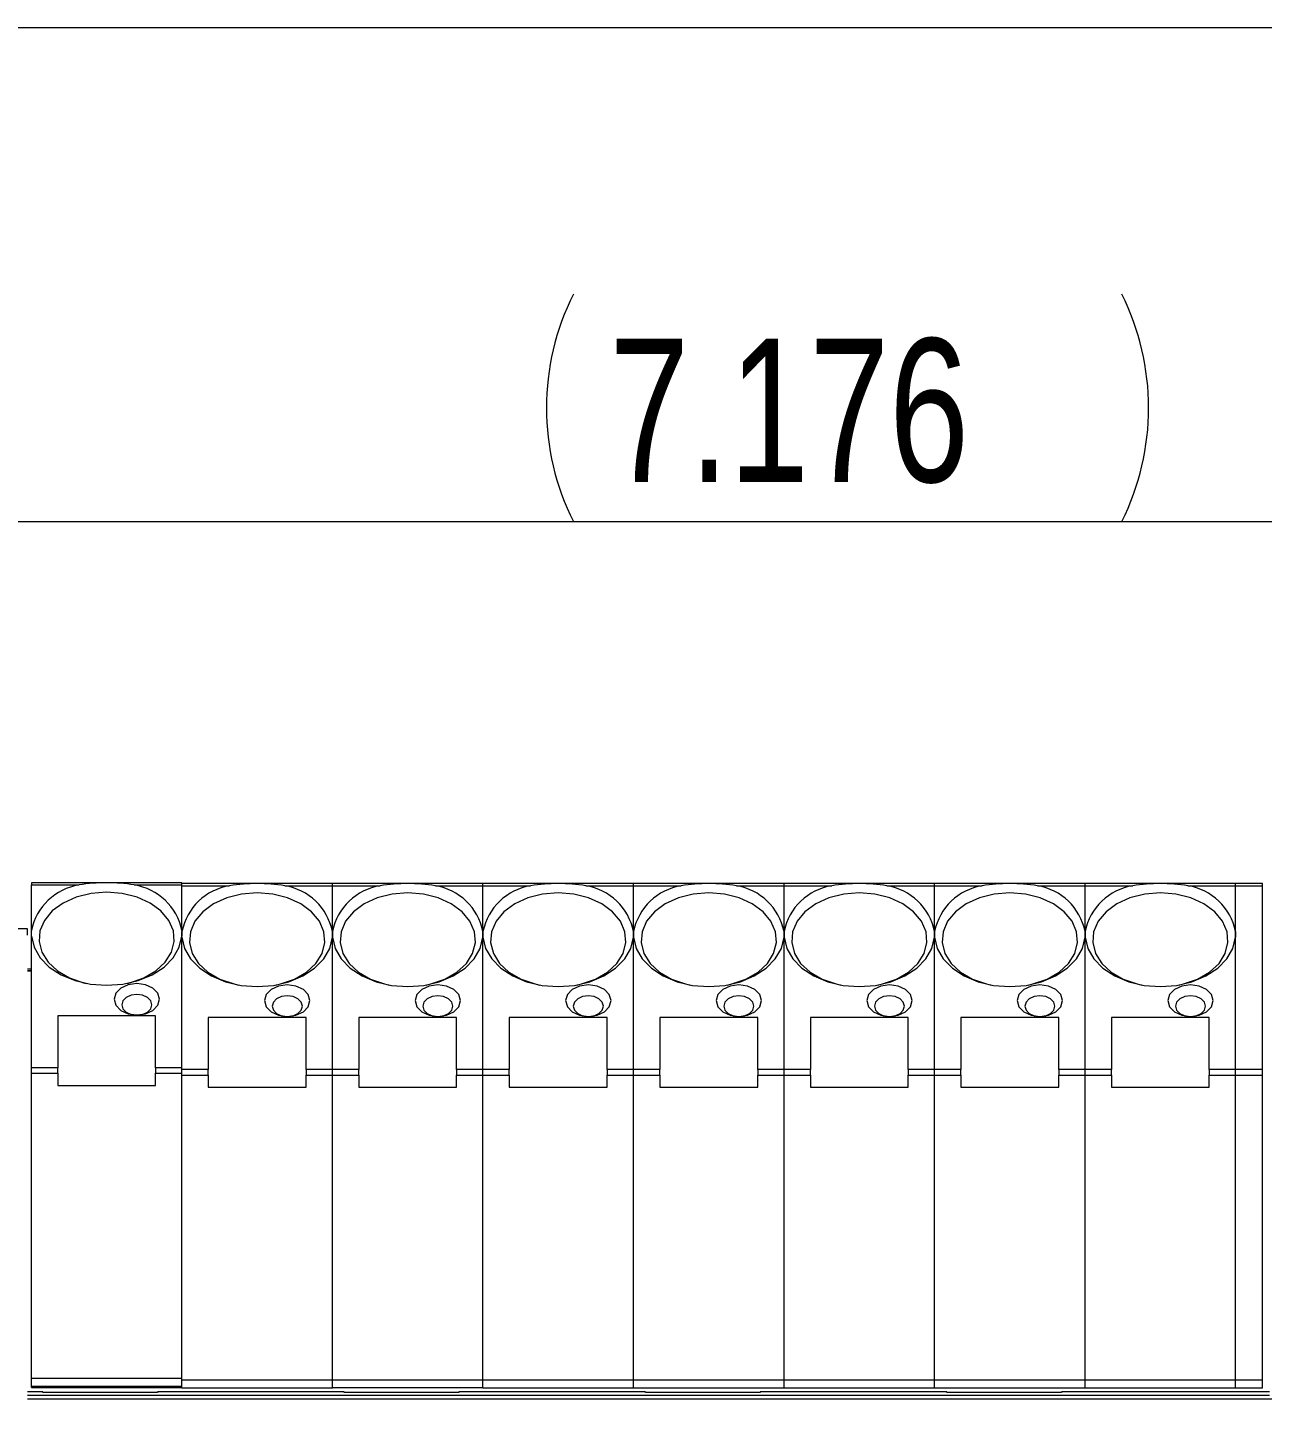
# Model space of a CAD drawing. Header units: inches. Extents: x 0.3 to 10.6, y 0.4 to 8.2.
# Drawn here: x 3.795 to 5.948, y 5.784 to 8.192 of the extents above; entities that cross this region are included whole.
import ezdxf

# ---------------------------------------------------------------- set-up
doc = ezdxf.new("R2010")
doc.units = ezdxf.units.IN
doc.header["$MEASUREMENT"] = 0
doc.layers.add('FORMAT', color=7, linetype='Continuous', lineweight=0)
doc.styles.add('SLDTEXTSTYLE0', font='TXT', dxfattribs={"width": 0.75})
doc.dimstyles.new('SLDDIMSTYLE0', dxfattribs={"dimtxt": 0.25, "dimasz": 0.236, "dimexe": 0, "dimexo": 0.0625, "dimgap": 0.0625, "dimtad": 1, "dimtoh": 1, "dimdec": 3, "dimlfac": 1.5, "dimzin": 12, "dimdsep": 46, "dimtxsty": 'SLDTEXTSTYLE0', "dimblk1": 'CLOSED', "dimblk2": 'CLOSED', "dimsah": 1, "dimcen": 0.09, "dimadec": 0, "dimazin": 0, "dimtfac": 1, "dimtofl": 0, "dimtmove": 0, "dimatfit": 3, "dimldrblk": 'CLOSED', "dimfxl": 0, "dimtolj": 1, "dimtzin": 12, "dimarcsym": 0})

# ---------------------------------------------------------------- blocks, each defined once
blk = doc.blocks.new('_Closed')
at = {"color": 0, "linetype": 'ByBlock', "lineweight": -2}
for p, q in [((-1, 0.166667), (0, 0)), ((-1, 0.166667), (-1, -0.166667)), ((0, 0), (-1, -0.166667)), ((0, 0), (-1, 0))]:
    blk.add_line(p, q, dxfattribs=at)
blk = doc.blocks.new('*D4')
at = {"layer": 'FORMAT'}
for p, q in [((3.0655, 6.5225), (3.0655, 7.3695)), ((7.8495, 6.5225), (7.8495, 7.3695)), ((3.0655, 7.3305), (7.8495, 7.3305))]:
    blk.add_line(p, q, dxfattribs=at)
for centre, start, end in [((5.1438, 7.5289), 153.4349, 206.5651), ((5.3065, 7.5289), 333.4349, 26.5651)]:
    blk.add_arc(centre, 0.4436, start, end, dxfattribs=at)
at = {"layer": 'FORMAT', "xscale": 0.236, "yscale": 0.236}
for p, rotation in [((3.0655, 7.3305, 0.0396), 180.0000000000004), ((7.8495, 7.3305, 0.0396), 360.0000000000004)]:
    blk.add_blockref('_Closed', p, dxfattribs=dict(at, rotation=rotation))
at = {"layer": 'FORMAT', "insert": (4.8096, 7.6498), "char_height": 0.25, "attachment_point": 1, "style": 'SLDTEXTSTYLE0'}
blk.add_mtext('7.176', dxfattribs=at)
blk = doc.blocks.new('*D6')
at = {"layer": 'FORMAT'}
for p, q in [((3.7631, 6.6969), (1.6996, 6.6969)), ((1.7386, 6.6969), (1.7386, 3.5316)), ((3.7631, 3.5316), (1.6996, 3.5316))]:
    blk.add_line(p, q, dxfattribs=at)
for centre, start, end in [((1.5402, 5.4564), 63.4349, 116.5651), ((1.5402, 5.2937), 243.4349, 296.5651)]:
    blk.add_arc(centre, 0.4436, start, end, dxfattribs=at)
at = {"layer": 'FORMAT', "xscale": 0.236, "yscale": 0.236}
for p, rotation in [((1.7386, 6.6969, 0.0396), 90.0000000000901), ((1.7386, 3.5316, 0.0396), 270.00000000009)]:
    blk.add_blockref('_Closed', p, dxfattribs=dict(at, rotation=rotation))
at = {"layer": 'FORMAT', "insert": (1.4193, 4.9595), "char_height": 0.25, "attachment_point": 1, "rotation": 90, "style": 'SLDTEXTSTYLE0'}
blk.add_mtext('4.748', dxfattribs=at)

msp = doc.modelspace()

# ---------------------------------------------------------------- linework, layer by layer
at = {"color": 8, "linetype": 'Continuous', "lineweight": 0}
msp.add_line((0.32993, 8.19207), (10.62993, 8.19207), dxfattribs=at)
at = {"color": 7, "linetype": 'Continuous', "lineweight": 15}
for p, q in [((3.93293, 6.70058), (3.80206, 6.70058)), ((3.80206, 6.70058), (3.80206, 6.6969)), ((3.80206, 6.6969), (3.88513, 6.6969)), ((3.80206, 6.61764), (3.80206, 6.6969)), ((4.06452, 6.70058), (3.93293, 6.70058)), ((3.98145, 6.6969), (4.06452, 6.6969)), ((4.06452, 6.6969), (4.06452, 6.70058)), ((4.32699, 6.69916), (4.06452, 6.69916)), ((4.06452, 6.61764), (4.06452, 6.6969)), ((4.06452, 6.69544), (4.1476, 6.69544)), ((4.24391, 6.69544), (4.32699, 6.69544)), ((4.32699, 6.69544), (4.32699, 6.69916)), ((4.58946, 6.69916), (4.32699, 6.69916)), ((4.32699, 6.61582), (4.32699, 6.69544)), ((4.32699, 6.69544), (4.41007, 6.69544)), ((4.50638, 6.69544), (4.58946, 6.69544)), ((4.85193, 6.69916), (4.58946, 6.69916)), ((4.58946, 6.69544), (4.58946, 6.69916)), ((4.58946, 6.69544), (4.67254, 6.69544)), ((4.58946, 6.61582), (4.58946, 6.69544)), ((4.76885, 6.69544), (4.85193, 6.69544)), ((4.85193, 6.69544), (4.85193, 6.69916)), ((5.11439, 6.69916), (4.85193, 6.69916)), ((4.85193, 6.61582), (4.85193, 6.69544)), ((4.85193, 6.69544), (4.935, 6.69544)), ((5.03132, 6.69544), (5.11439, 6.69544)), ((5.37686, 6.69916), (5.11439, 6.69916)), ((5.11439, 6.69544), (5.11439, 6.69916)), ((5.11439, 6.69544), (5.19747, 6.69544)), ((5.11439, 6.61582), (5.11439, 6.69544)), ((5.29378, 6.69544), (5.37686, 6.69544)), ((5.63933, 6.69916), (5.37686, 6.69916)), ((5.37686, 6.69544), (5.37686, 6.69916)), ((5.37686, 6.69544), (5.45994, 6.69544)), ((5.37686, 6.61582), (5.37686, 6.69544)), ((5.55625, 6.69544), (5.63933, 6.69544)), ((5.63933, 6.69544), (5.63933, 6.69916)), ((5.90179, 6.69916), (5.63933, 6.69916)), ((5.63933, 6.61582), (5.63933, 6.69544)), ((5.63933, 6.69544), (5.7224, 6.69544)), ((5.81872, 6.69544), (5.90179, 6.69544)), ((5.94846, 6.69916), (5.90179, 6.69916)), ((5.90179, 6.69544), (5.90179, 6.69916)), ((5.90179, 6.69544), (5.94846, 6.69544)), ((5.90179, 6.61582), (5.90179, 6.69544)), ((5.94846, 6.69544), (5.94846, 6.69916)), ((5.94846, 6.37501), (5.94846, 6.69544)), ((3.79546, 6.62008), (3.06556, 6.62008)), ((3.79546, 6.60957), (3.79546, 6.62008)), ((3.80206, 6.60739), (3.80206, 6.61764)), ((3.80206, 6.37794), (3.80206, 6.60739)), ((4.06452, 6.61764), (4.06452, 6.60739)), ((4.06452, 6.60552), (4.06452, 6.61582)), ((4.06452, 6.37794), (4.06452, 6.60739)), ((4.32699, 6.61582), (4.32699, 6.60552)), ((4.32699, 6.60552), (4.32699, 6.61582)), ((4.32699, 6.37501), (4.32699, 6.60552)), ((4.58946, 6.60552), (4.58946, 6.61582)), ((4.58946, 6.61582), (4.58946, 6.60552)), ((4.58946, 6.37501), (4.58946, 6.60552)), ((4.85193, 6.61582), (4.85193, 6.60552)), ((4.85193, 6.60552), (4.85193, 6.61582)), ((4.85193, 6.37501), (4.85193, 6.60552)), ((5.11439, 6.60552), (5.11439, 6.61582)), ((5.11439, 6.61582), (5.11439, 6.60552)), ((5.11439, 6.37501), (5.11439, 6.60552)), ((5.37686, 6.60552), (5.37686, 6.61582)), ((5.37686, 6.61582), (5.37686, 6.60552)), ((5.37686, 6.37501), (5.37686, 6.60552)), ((5.63933, 6.61582), (5.63933, 6.60552)), ((5.63933, 6.60552), (5.63933, 6.61582)), ((5.63933, 6.37501), (5.63933, 6.60552)), ((5.90179, 6.60552), (5.90179, 6.61582)), ((5.90179, 6.61582), (5.90179, 6.60552)), ((5.90179, 6.37501), (5.90179, 6.60552)), ((3.80206, 6.5502), (3.79546, 6.5502)), ((3.79546, 6.54714), (3.80206, 6.54714)), ((3.80206, 6.54686), (3.79546, 6.54686)), ((4.01859, 6.46848), (3.84799, 6.46848)), ((3.84799, 6.46848), (3.84799, 6.37794)), ((4.01859, 6.37794), (4.01859, 6.46848)), ((4.28106, 6.46597), (4.11046, 6.46597)), ((4.11046, 6.46597), (4.11046, 6.37501)), ((4.28106, 6.37501), (4.28106, 6.46597)), ((4.54353, 6.46597), (4.37292, 6.46597)), ((4.37292, 6.46597), (4.37292, 6.37501)), ((4.54353, 6.37501), (4.54353, 6.46597)), ((4.80599, 6.46597), (4.63539, 6.46597)), ((4.63539, 6.46597), (4.63539, 6.37501)), ((4.80599, 6.37501), (4.80599, 6.46597)), ((5.06846, 6.46597), (4.89786, 6.46597)), ((4.89786, 6.46597), (4.89786, 6.37501)), ((5.06846, 6.37501), (5.06846, 6.46597)), ((5.33093, 6.46597), (5.16032, 6.46597)), ((5.16032, 6.46597), (5.16032, 6.37501)), ((5.33093, 6.37501), (5.33093, 6.46597)), ((5.5934, 6.46597), (5.42279, 6.46597)), ((5.42279, 6.46597), (5.42279, 6.37501)), ((5.5934, 6.37501), (5.5934, 6.46597)), ((5.85586, 6.46597), (5.68526, 6.46597)), ((5.68526, 6.46597), (5.68526, 6.37501)), ((5.85586, 6.37501), (5.85586, 6.46597)), ((3.84799, 6.37794), (3.80206, 6.37794)), ((3.80206, 6.36835), (3.80206, 6.37794)), ((3.80206, 6.36835), (3.84799, 6.36835)), ((3.80206, 5.83618), (3.80206, 6.36835)), ((3.84799, 6.36835), (3.84799, 6.37794)), ((3.84799, 6.36835), (3.84799, 6.347)), ((4.06452, 6.37794), (4.01859, 6.37794)), ((4.01859, 6.37794), (4.01859, 6.36835)), ((4.01859, 6.36835), (4.06452, 6.36835)), ((4.01859, 6.347), (4.01859, 6.36835)), ((4.06452, 6.36835), (4.06452, 6.37794)), ((4.11046, 6.37501), (4.06452, 6.37501)), ((4.06452, 5.83618), (4.06452, 6.36835)), ((4.06452, 6.3654), (4.11046, 6.3654)), ((4.11046, 6.3654), (4.11046, 6.37501)), ((4.11046, 6.3654), (4.11046, 6.34406)), ((4.32699, 6.37501), (4.28106, 6.37501)), ((4.28106, 6.37501), (4.28106, 6.3654)), ((4.28106, 6.3654), (4.32699, 6.3654)), ((4.28106, 6.34406), (4.28106, 6.3654)), ((4.32699, 6.3654), (4.32699, 6.37501)), ((4.37292, 6.37501), (4.32699, 6.37501)), ((4.32699, 5.83323), (4.32699, 6.3654)), ((4.32699, 6.3654), (4.37292, 6.3654)), ((4.37292, 6.3654), (4.37292, 6.37501)), ((4.37292, 6.3654), (4.37292, 6.34406)), ((4.54353, 6.37501), (4.54353, 6.3654)), ((4.58946, 6.37501), (4.54353, 6.37501)), ((4.54353, 6.3654), (4.58946, 6.3654)), ((4.54353, 6.34406), (4.54353, 6.3654)), ((4.63539, 6.37501), (4.58946, 6.37501)), ((4.58946, 6.3654), (4.58946, 6.37501)), ((4.58946, 6.3654), (4.63539, 6.3654)), ((4.58946, 5.83323), (4.58946, 6.3654)), ((4.63539, 6.3654), (4.63539, 6.37501)), ((4.63539, 6.3654), (4.63539, 6.34406)), ((4.80599, 6.37501), (4.80599, 6.3654)), ((4.85193, 6.37501), (4.80599, 6.37501)), ((4.80599, 6.3654), (4.85193, 6.3654)), ((4.80599, 6.34406), (4.80599, 6.3654)), ((4.85193, 6.3654), (4.85193, 6.37501)), ((4.89786, 6.37501), (4.85193, 6.37501)), ((4.85193, 5.83323), (4.85193, 6.3654)), ((4.85193, 6.3654), (4.89786, 6.3654)), ((4.89786, 6.3654), (4.89786, 6.37501)), ((4.89786, 6.3654), (4.89786, 6.34406)), ((5.06846, 6.37501), (5.06846, 6.3654)), ((5.11439, 6.37501), (5.06846, 6.37501)), ((5.06846, 6.3654), (5.11439, 6.3654)), ((5.06846, 6.34406), (5.06846, 6.3654)), ((5.16032, 6.37501), (5.11439, 6.37501)), ((5.11439, 6.3654), (5.11439, 6.37501)), ((5.11439, 6.3654), (5.16032, 6.3654)), ((5.11439, 5.83323), (5.11439, 6.3654)), ((5.16032, 6.3654), (5.16032, 6.37501)), ((5.16032, 6.3654), (5.16032, 6.34406)), ((5.37686, 6.37501), (5.33093, 6.37501)), ((5.33093, 6.37501), (5.33093, 6.3654)), ((5.33093, 6.3654), (5.37686, 6.3654)), ((5.33093, 6.34406), (5.33093, 6.3654)), ((5.42279, 6.37501), (5.37686, 6.37501)), ((5.37686, 6.3654), (5.37686, 6.37501)), ((5.37686, 6.3654), (5.42279, 6.3654)), ((5.37686, 5.83323), (5.37686, 6.3654)), ((5.42279, 6.3654), (5.42279, 6.37501)), ((5.42279, 6.3654), (5.42279, 6.34406)), ((5.63933, 6.37501), (5.5934, 6.37501)), ((5.5934, 6.37501), (5.5934, 6.3654)), ((5.5934, 6.3654), (5.63933, 6.3654)), ((5.5934, 6.34406), (5.5934, 6.3654)), ((5.63933, 6.3654), (5.63933, 6.37501)), ((5.68526, 6.37501), (5.63933, 6.37501)), ((5.63933, 5.83323), (5.63933, 6.3654)), ((5.63933, 6.3654), (5.68526, 6.3654)), ((5.68526, 6.3654), (5.68526, 6.37501)), ((5.68526, 6.3654), (5.68526, 6.34406)), ((5.90179, 6.37501), (5.85586, 6.37501)), ((5.85586, 6.37501), (5.85586, 6.3654)), ((5.85586, 6.3654), (5.90179, 6.3654)), ((5.85586, 6.34406), (5.85586, 6.3654)), ((5.94846, 6.37501), (5.90179, 6.37501)), ((5.90179, 6.3654), (5.90179, 6.37501)), ((5.90179, 6.3654), (5.94846, 6.3654)), ((5.90179, 5.83323), (5.90179, 6.3654)), ((5.94846, 6.3654), (5.94846, 6.37501)), ((5.94846, 5.83323), (5.94846, 6.3654)), ((3.84799, 6.347), (4.01859, 6.347)), ((4.11046, 6.34406), (4.28106, 6.34406)), ((4.37292, 6.34406), (4.54353, 6.34406)), ((4.63539, 6.34406), (4.80599, 6.34406)), ((4.89786, 6.34406), (5.06846, 6.34406)), ((5.16032, 6.34406), (5.33093, 6.34406)), ((5.42279, 6.34406), (5.5934, 6.34406)), ((5.68526, 6.34406), (5.85586, 6.34406)), ((4.06452, 5.83618), (3.80206, 5.83618)), ((3.80206, 5.82279), (3.80206, 5.83618)), ((4.06452, 5.82581), (4.06452, 5.83618)), ((4.32699, 5.83323), (4.06452, 5.83323)), ((4.32699, 5.8199), (4.32699, 5.83323)), ((4.58946, 5.83323), (4.32699, 5.83323)), ((4.85193, 5.83323), (4.58946, 5.83323)), ((4.58946, 5.8199), (4.58946, 5.83323)), ((4.85193, 5.8199), (4.85193, 5.83323)), ((5.11439, 5.83323), (4.85193, 5.83323)), ((5.37686, 5.83323), (5.11439, 5.83323)), ((5.11439, 5.8199), (5.11439, 5.83323)), ((5.63933, 5.83323), (5.37686, 5.83323)), ((5.37686, 5.8199), (5.37686, 5.83323)), ((5.63933, 5.8199), (5.63933, 5.83323)), ((5.90179, 5.83323), (5.63933, 5.83323)), ((5.94846, 5.83323), (5.90179, 5.83323)), ((5.90179, 5.8199), (5.90179, 5.83323)), ((5.94846, 5.8199), (5.94846, 5.83323)), ((3.82213, 5.81272), (3.79546, 5.81272)), ((5.9608, 5.80653), (3.79546, 5.80653)), ((3.80206, 5.82279), (4.06452, 5.82279)), ((3.80206, 5.82171), (3.80206, 5.82279)), ((4.06452, 5.82171), (3.80206, 5.82171)), ((3.80206, 5.82041), (3.80206, 5.82171)), ((3.80206, 5.82041), (4.06452, 5.8199)), ((4.06452, 5.8199), (3.80206, 5.82041)), ((3.82213, 5.81156), (3.82213, 5.81272)), ((4.02213, 5.81156), (3.82213, 5.81156)), ((4.02213, 5.81272), (4.02213, 5.81156)), ((4.34746, 5.81272), (4.02213, 5.81272)), ((4.06452, 5.8199), (4.06452, 5.82581)), ((4.06452, 5.8199), (4.32699, 5.8199)), ((4.34746, 5.81156), (4.34746, 5.81272)), ((4.54746, 5.81156), (4.34746, 5.81156)), ((4.54746, 5.81272), (4.54746, 5.81156)), ((4.8728, 5.81272), (4.54746, 5.81272)), ((4.58946, 5.8199), (4.85193, 5.8199)), ((4.85193, 5.8199), (5.11439, 5.8199)), ((4.8728, 5.81156), (4.8728, 5.81272)), ((5.0728, 5.81156), (4.8728, 5.81156)), ((5.0728, 5.81272), (5.0728, 5.81156)), ((5.39813, 5.81272), (5.0728, 5.81272)), ((5.11439, 5.8199), (5.37686, 5.8199)), ((5.37686, 5.8199), (5.63933, 5.8199)), ((5.39813, 5.81156), (5.39813, 5.81272)), ((5.59813, 5.81156), (5.39813, 5.81156)), ((5.59813, 5.81272), (5.59813, 5.81156)), ((5.9608, 5.81272), (5.59813, 5.81272)), ((5.63933, 5.8199), (5.90179, 5.8199)), ((5.90179, 5.8199), (5.94846, 5.8199)), ((5.96746, 5.79986), (3.79546, 5.79986))]:
    msp.add_line(p, q, dxfattribs=at)
at = {"color": 7, "linetype": 'Continuous', "lineweight": 15, "flags": 128}
for points in [[(3.93329, 6.68435), (3.90605, 6.68216), (3.88028, 6.67569), (3.85737, 6.66529), (3.83855, 6.65153), (3.82484, 6.63514), (3.81697, 6.61702), (3.81538, 6.59813), (3.82014, 6.57949), (3.831, 6.56212), (3.84738, 6.54695), (3.86839, 6.53478), (3.89289, 6.52629), (3.89755, 6.5252)], [(3.96904, 6.5252), (3.97369, 6.52629), (3.99819, 6.53478), (4.0192, 6.54695), (4.03558, 6.56212), (4.04644, 6.57949), (4.0512, 6.59813), (4.04961, 6.61702), (4.04174, 6.63514), (4.02803, 6.65153), (4.00921, 6.66529), (3.9863, 6.67569), (3.96053, 6.68216), (3.93329, 6.68435)], [(4.19576, 6.68292), (4.16852, 6.68072), (4.14275, 6.67422), (4.11984, 6.66377), (4.10102, 6.64994), (4.08731, 6.63348), (4.07944, 6.61527), (4.07785, 6.5963), (4.08261, 6.57758), (4.09347, 6.56013), (4.10985, 6.54488), (4.13086, 6.53266), (4.15536, 6.52413), (4.16332, 6.52234)], [(4.2282, 6.52234), (4.23615, 6.52413), (4.26066, 6.53266), (4.28167, 6.54488), (4.29804, 6.56013), (4.30891, 6.57758), (4.31367, 6.5963), (4.31207, 6.61527), (4.30421, 6.63348), (4.2905, 6.64994), (4.27168, 6.66377), (4.24877, 6.67422), (4.223, 6.68072), (4.19576, 6.68292)], [(4.45822, 6.68292), (4.43099, 6.68072), (4.40522, 6.67422), (4.38231, 6.66377), (4.36349, 6.64994), (4.34977, 6.63348), (4.34191, 6.61527), (4.34031, 6.5963), (4.34508, 6.57758), (4.35594, 6.56013), (4.37231, 6.54488), (4.39332, 6.53266), (4.41783, 6.52413), (4.42578, 6.52234)], [(4.49067, 6.52234), (4.49862, 6.52413), (4.52313, 6.53266), (4.54414, 6.54488), (4.56051, 6.56013), (4.57137, 6.57758), (4.57614, 6.5963), (4.57454, 6.61527), (4.56668, 6.63348), (4.55296, 6.64994), (4.53414, 6.66377), (4.51123, 6.67422), (4.48546, 6.68072), (4.45822, 6.68292)], [(4.72069, 6.68292), (4.69345, 6.68072), (4.66768, 6.67422), (4.64477, 6.66377), (4.62595, 6.64994), (4.61224, 6.63348), (4.60438, 6.61527), (4.60278, 6.5963), (4.60754, 6.57758), (4.61841, 6.56013), (4.63478, 6.54488), (4.65579, 6.53266), (4.6803, 6.52413), (4.68825, 6.52234)], [(4.75313, 6.52234), (4.76109, 6.52413), (4.78559, 6.53266), (4.8066, 6.54488), (4.82298, 6.56013), (4.83384, 6.57758), (4.8386, 6.5963), (4.83701, 6.61527), (4.82914, 6.63348), (4.81543, 6.64994), (4.79661, 6.66377), (4.7737, 6.67422), (4.74793, 6.68072), (4.72069, 6.68292)], [(4.98316, 6.68292), (4.95592, 6.68072), (4.93015, 6.67422), (4.90724, 6.66377), (4.88842, 6.64994), (4.87471, 6.63348), (4.86684, 6.61527), (4.86525, 6.5963), (4.87001, 6.57758), (4.88087, 6.56013), (4.89725, 6.54488), (4.91826, 6.53266), (4.94276, 6.52413), (4.95072, 6.52234)], [(5.0156, 6.52234), (5.02356, 6.52413), (5.04806, 6.53266), (5.06907, 6.54488), (5.08545, 6.56013), (5.09631, 6.57758), (5.10107, 6.5963), (5.09948, 6.61527), (5.09161, 6.63348), (5.0779, 6.64994), (5.05908, 6.66377), (5.03617, 6.67422), (5.0104, 6.68072), (4.98316, 6.68292)], [(5.24563, 6.68292), (5.21839, 6.68072), (5.19262, 6.67422), (5.16971, 6.66377), (5.15089, 6.64994), (5.13718, 6.63348), (5.12931, 6.61527), (5.12772, 6.5963), (5.13248, 6.57758), (5.14334, 6.56013), (5.15972, 6.54488), (5.18072, 6.53266), (5.20523, 6.52413), (5.21319, 6.52234)], [(5.27807, 6.52234), (5.28602, 6.52413), (5.31053, 6.53266), (5.33154, 6.54488), (5.34791, 6.56013), (5.35877, 6.57758), (5.36354, 6.5963), (5.36194, 6.61527), (5.35408, 6.63348), (5.34037, 6.64994), (5.32155, 6.66377), (5.29863, 6.67422), (5.27286, 6.68072), (5.24563, 6.68292)], [(5.50809, 6.68292), (5.48086, 6.68072), (5.45509, 6.67422), (5.43217, 6.66377), (5.41335, 6.64994), (5.39964, 6.63348), (5.39178, 6.61527), (5.39018, 6.5963), (5.39495, 6.57758), (5.40581, 6.56013), (5.42218, 6.54488), (5.44319, 6.53266), (5.4677, 6.52413), (5.47565, 6.52234)], [(5.54054, 6.52234), (5.54849, 6.52413), (5.573, 6.53266), (5.594, 6.54488), (5.61038, 6.56013), (5.62124, 6.57758), (5.626, 6.5963), (5.62441, 6.61527), (5.61654, 6.63348), (5.60283, 6.64994), (5.58401, 6.66377), (5.5611, 6.67422), (5.53533, 6.68072), (5.50809, 6.68292)], [(5.77056, 6.68292), (5.74332, 6.68072), (5.71755, 6.67422), (5.69464, 6.66377), (5.67582, 6.64994), (5.66211, 6.63348), (5.65425, 6.61527), (5.65265, 6.5963), (5.65741, 6.57758), (5.66827, 6.56013), (5.68465, 6.54488), (5.70566, 6.53266), (5.73016, 6.52413), (5.73812, 6.52234)], [(5.803, 6.52234), (5.81096, 6.52413), (5.83546, 6.53266), (5.85647, 6.54488), (5.87285, 6.56013), (5.88371, 6.57758), (5.88847, 6.5963), (5.88688, 6.61527), (5.87901, 6.63348), (5.8653, 6.64994), (5.84648, 6.66377), (5.82357, 6.67422), (5.7978, 6.68072), (5.77056, 6.68292)], [(3.80206, 6.60739), (3.80671, 6.58808), (3.81726, 6.5699), (3.83322, 6.55371), (3.85385, 6.54027), (3.87818, 6.53019), (3.90508, 6.52394), (3.93329, 6.52183), (3.9615, 6.52394), (3.9884, 6.53019), (4.01273, 6.54027), (4.03336, 6.55371), (4.04932, 6.5699), (4.05987, 6.58808), (4.06452, 6.60739)], [(4.06452, 6.60552), (4.06918, 6.58612), (4.07973, 6.56786), (4.09569, 6.5516), (4.11632, 6.53809), (4.14065, 6.52796), (4.16754, 6.52169), (4.19576, 6.51957), (4.22397, 6.52169), (4.25087, 6.52796), (4.2752, 6.53809), (4.29582, 6.5516), (4.31179, 6.56786), (4.32234, 6.58612), (4.32699, 6.60552)], [(4.32699, 6.60552), (4.33164, 6.58612), (4.3422, 6.56786), (4.35816, 6.5516), (4.37878, 6.53809), (4.40311, 6.52796), (4.43001, 6.52169), (4.45822, 6.51957), (4.48644, 6.52169), (4.51334, 6.52796), (4.53767, 6.53809), (4.55829, 6.5516), (4.57425, 6.56786), (4.58481, 6.58612), (4.58946, 6.60552)], [(4.58946, 6.60552), (4.59411, 6.58612), (4.60466, 6.56786), (4.62063, 6.5516), (4.64125, 6.53809), (4.66558, 6.52796), (4.69248, 6.52169), (4.72069, 6.51957), (4.74891, 6.52169), (4.7758, 6.52796), (4.80013, 6.53809), (4.82076, 6.5516), (4.83672, 6.56786), (4.84727, 6.58612), (4.85193, 6.60552)], [(4.85193, 6.60552), (4.85658, 6.58612), (4.86713, 6.56786), (4.88309, 6.5516), (4.90372, 6.53809), (4.92805, 6.52796), (4.95495, 6.52169), (4.98316, 6.51957), (5.01137, 6.52169), (5.03827, 6.52796), (5.0626, 6.53809), (5.08323, 6.5516), (5.09919, 6.56786), (5.10974, 6.58612), (5.11439, 6.60552)], [(5.11439, 6.60552), (5.11905, 6.58612), (5.1296, 6.56786), (5.14556, 6.5516), (5.16619, 6.53809), (5.19052, 6.52796), (5.21741, 6.52169), (5.24563, 6.51957), (5.27384, 6.52169), (5.30074, 6.52796), (5.32507, 6.53809), (5.34569, 6.5516), (5.36165, 6.56786), (5.37221, 6.58612), (5.37686, 6.60552)], [(5.37686, 6.60552), (5.38151, 6.58612), (5.39207, 6.56786), (5.40803, 6.5516), (5.42865, 6.53809), (5.45298, 6.52796), (5.47988, 6.52169), (5.50809, 6.51957), (5.53631, 6.52169), (5.5632, 6.52796), (5.58753, 6.53809), (5.60816, 6.5516), (5.62412, 6.56786), (5.63467, 6.58612), (5.63933, 6.60552)], [(5.63933, 6.60552), (5.64398, 6.58612), (5.65453, 6.56786), (5.67049, 6.5516), (5.69112, 6.53809), (5.71545, 6.52796), (5.74235, 6.52169), (5.77056, 6.51957), (5.79877, 6.52169), (5.82567, 6.52796), (5.85, 6.53809), (5.87063, 6.5516), (5.88659, 6.56786), (5.89714, 6.58612), (5.90179, 6.60552)], [(3.98578, 6.47015), (4.00093, 6.47223), (4.01377, 6.47815), (4.02235, 6.48701), (4.02536, 6.49746), (4.02235, 6.50791), (4.01377, 6.51677), (4.00093, 6.52269), (3.98578, 6.52476), (3.97064, 6.52269), (3.9578, 6.51677), (3.94922, 6.50791), (3.9462, 6.49746), (3.94922, 6.48701), (3.9578, 6.47815), (3.97064, 6.47223), (3.98578, 6.47015)], [(3.98578, 6.50591), (3.97574, 6.50453), (3.96722, 6.50061), (3.96154, 6.49473), (3.95954, 6.4878), (3.96154, 6.48088), (3.96722, 6.475), (3.97574, 6.47107), (3.97605, 6.47099)], [(3.99552, 6.47099), (3.99583, 6.47107), (4.00434, 6.475), (4.01003, 6.48088), (4.01203, 6.4878), (4.01003, 6.49473), (4.00434, 6.50061), (3.99583, 6.50453), (3.98578, 6.50591)], [(4.24825, 6.46765), (4.2634, 6.46973), (4.27624, 6.47568), (4.28482, 6.48458), (4.28783, 6.49508), (4.28482, 6.50558), (4.27624, 6.51448), (4.2634, 6.52042), (4.24825, 6.52251), (4.2331, 6.52042), (4.22026, 6.51448), (4.21168, 6.50558), (4.20867, 6.49508), (4.21168, 6.48458), (4.22026, 6.47568), (4.2331, 6.46973), (4.24825, 6.46765)], [(4.24825, 6.50366), (4.23821, 6.50228), (4.22969, 6.49833), (4.224, 6.49243), (4.222, 6.48547), (4.224, 6.47851), (4.22969, 6.4726), (4.23821, 6.46866), (4.23941, 6.46834)], [(4.25709, 6.46834), (4.2583, 6.46866), (4.26681, 6.4726), (4.2725, 6.47851), (4.2745, 6.48547), (4.2725, 6.49243), (4.26681, 6.49833), (4.2583, 6.50228), (4.24825, 6.50366)], [(4.51072, 6.46765), (4.52587, 6.46973), (4.53871, 6.47568), (4.54729, 6.48458), (4.5503, 6.49508), (4.54729, 6.50558), (4.53871, 6.51448), (4.52587, 6.52042), (4.51072, 6.52251), (4.49557, 6.52042), (4.48273, 6.51448), (4.47415, 6.50558), (4.47114, 6.49508), (4.47415, 6.48458), (4.48273, 6.47568), (4.49557, 6.46973), (4.51072, 6.46765)], [(4.51072, 6.50366), (4.50067, 6.50228), (4.49216, 6.49833), (4.48647, 6.49243), (4.48447, 6.48547), (4.48647, 6.47851), (4.49216, 6.4726), (4.50067, 6.46866), (4.50188, 6.46834)], [(4.51956, 6.46834), (4.52076, 6.46866), (4.52928, 6.4726), (4.53497, 6.47851), (4.53697, 6.48547), (4.53497, 6.49243), (4.52928, 6.49833), (4.52076, 6.50228), (4.51072, 6.50366)], [(4.77319, 6.46765), (4.78833, 6.46973), (4.80117, 6.47568), (4.80975, 6.48458), (4.81277, 6.49508), (4.80975, 6.50558), (4.80117, 6.51448), (4.78833, 6.52042), (4.77319, 6.52251), (4.75804, 6.52042), (4.7452, 6.51448), (4.73662, 6.50558), (4.73361, 6.49508), (4.73662, 6.48458), (4.7452, 6.47568), (4.75804, 6.46973), (4.77319, 6.46765)], [(4.77319, 6.50366), (4.76314, 6.50228), (4.75463, 6.49833), (4.74894, 6.49243), (4.74694, 6.48547), (4.74894, 6.47851), (4.75463, 6.4726), (4.76314, 6.46866), (4.76435, 6.46834)], [(4.78202, 6.46834), (4.78323, 6.46866), (4.79174, 6.4726), (4.79743, 6.47851), (4.79943, 6.48547), (4.79743, 6.49243), (4.79174, 6.49833), (4.78323, 6.50228), (4.77319, 6.50366)], [(5.03565, 6.46765), (5.0508, 6.46973), (5.06364, 6.47568), (5.07222, 6.48458), (5.07523, 6.49508), (5.07222, 6.50558), (5.06364, 6.51448), (5.0508, 6.52042), (5.03565, 6.52251), (5.02051, 6.52042), (5.00767, 6.51448), (4.99909, 6.50558), (4.99607, 6.49508), (4.99909, 6.48458), (5.00767, 6.47568), (5.02051, 6.46973), (5.03565, 6.46765)], [(5.03565, 6.50366), (5.02561, 6.50228), (5.01709, 6.49833), (5.0114, 6.49243), (5.00941, 6.48547), (5.0114, 6.47851), (5.01709, 6.4726), (5.02561, 6.46866), (5.02682, 6.46834)], [(5.04449, 6.46834), (5.0457, 6.46866), (5.05421, 6.4726), (5.0599, 6.47851), (5.0619, 6.48547), (5.0599, 6.49243), (5.05421, 6.49833), (5.0457, 6.50228), (5.03565, 6.50366)], [(5.29812, 6.46765), (5.31327, 6.46973), (5.32611, 6.47568), (5.33469, 6.48458), (5.3377, 6.49508), (5.33469, 6.50558), (5.32611, 6.51448), (5.31327, 6.52042), (5.29812, 6.52251), (5.28297, 6.52042), (5.27013, 6.51448), (5.26155, 6.50558), (5.25854, 6.49508), (5.26155, 6.48458), (5.27013, 6.47568), (5.28297, 6.46973), (5.29812, 6.46765)], [(5.29812, 6.50366), (5.28808, 6.50228), (5.27956, 6.49833), (5.27387, 6.49243), (5.27187, 6.48547), (5.27387, 6.47851), (5.27956, 6.4726), (5.28808, 6.46866), (5.28928, 6.46834)], [(5.30696, 6.46834), (5.30816, 6.46866), (5.31668, 6.4726), (5.32237, 6.47851), (5.32437, 6.48547), (5.32237, 6.49243), (5.31668, 6.49833), (5.30816, 6.50228), (5.29812, 6.50366)], [(5.56059, 6.46765), (5.57573, 6.46973), (5.58857, 6.47568), (5.59715, 6.48458), (5.60017, 6.49508), (5.59715, 6.50558), (5.58857, 6.51448), (5.57573, 6.52042), (5.56059, 6.52251), (5.54544, 6.52042), (5.5326, 6.51448), (5.52402, 6.50558), (5.52101, 6.49508), (5.52402, 6.48458), (5.5326, 6.47568), (5.54544, 6.46973), (5.56059, 6.46765)], [(5.56059, 6.50366), (5.55054, 6.50228), (5.54203, 6.49833), (5.53634, 6.49243), (5.53434, 6.48547), (5.53634, 6.47851), (5.54203, 6.4726), (5.55054, 6.46866), (5.55175, 6.46834)], [(5.56942, 6.46834), (5.57063, 6.46866), (5.57915, 6.4726), (5.58484, 6.47851), (5.58683, 6.48547), (5.58484, 6.49243), (5.57915, 6.49833), (5.57063, 6.50228), (5.56059, 6.50366)], [(5.82305, 6.46765), (5.8382, 6.46973), (5.85104, 6.47568), (5.85962, 6.48458), (5.86263, 6.49508), (5.85962, 6.50558), (5.85104, 6.51448), (5.8382, 6.52042), (5.82305, 6.52251), (5.80791, 6.52042), (5.79507, 6.51448), (5.78649, 6.50558), (5.78347, 6.49508), (5.78649, 6.48458), (5.79507, 6.47568), (5.80791, 6.46973), (5.82305, 6.46765)], [(5.82305, 6.50366), (5.81301, 6.50228), (5.8045, 6.49833), (5.79881, 6.49243), (5.79681, 6.48547), (5.79881, 6.47851), (5.8045, 6.4726), (5.81301, 6.46866), (5.81422, 6.46834)], [(5.83189, 6.46834), (5.8331, 6.46866), (5.84161, 6.4726), (5.8473, 6.47851), (5.8493, 6.48547), (5.8473, 6.49243), (5.84161, 6.49833), (5.8331, 6.50228), (5.82305, 6.50366)]]:
    msp.add_lwpolyline(points, dxfattribs=at)
at = {"color": 7, "linetype": 'Continuous', "lineweight": 15}
for centre, radius, start, end in [((3.90129, 6.5968), 0.10139, 99.16586, 168.13837), ((3.93329, 6.39329), 0.3074, 80.98721, 99.01279), ((3.9653, 6.5968), 0.10139, 11.86163, 80.83414), ((4.16402, 6.59516), 0.10162, 99.29841, 168.26895), ((4.19576, 6.39416), 0.3051, 80.91867, 99.08133), ((4.22749, 6.59516), 0.10162, 11.73116, 80.70148), ((4.42649, 6.59516), 0.10162, 99.29852, 168.26884), ((4.45822, 6.39416), 0.3051, 80.91866, 99.08134), ((4.48996, 6.59516), 0.10162, 11.73123, 80.70148), ((4.68896, 6.59516), 0.10162, 99.29845, 168.26891), ((4.72069, 6.39416), 0.3051, 80.91867, 99.08133), ((4.75243, 6.59516), 0.10162, 11.73116, 80.70148), ((4.95142, 6.59516), 0.10162, 99.29856, 168.2688), ((4.98316, 6.39416), 0.3051, 80.91867, 99.08133), ((5.0149, 6.59516), 0.10162, 11.73115, 80.7015), ((5.21389, 6.59516), 0.10162, 99.29852, 168.2688), ((5.24563, 6.39416), 0.3051, 80.91867, 99.08133), ((5.27736, 6.59516), 0.10162, 11.73113, 80.70152), ((5.47636, 6.59516), 0.10162, 99.29854, 168.2688), ((5.50809, 6.39416), 0.3051, 80.91867, 99.08133), ((5.53983, 6.59516), 0.10162, 11.73117, 80.70147), ((5.73882, 6.59516), 0.10162, 99.29853, 168.26882), ((5.77056, 6.39416), 0.3051, 80.91867, 99.08133), ((5.8023, 6.59516), 0.10162, 11.73117, 80.70148)]:
    msp.add_arc(centre, radius, start, end, dxfattribs=at)
msp.add_open_spline([(4.58946, 5.8199), (4.50197, 5.8199), (4.41448, 5.8199), (4.32699, 5.8199)], degree=3, dxfattribs=at)

# ---------------------------------------------------------------- dimensions: what is measured, and where the dimension line sits
at = {"layer": 'FORMAT'}
dim = msp.add_linear_dim(base=(7.84946, 7.3305), p1=(3.06546, 6.48353), p2=(7.84946, 6.48353), text='(<>)', dimstyle='SLDDIMSTYLE0', dxfattribs=at)
dim.commit()
dim.dimension.update_dxf_attribs({"geometry": '*D4', "text_midpoint": (5.22514, 7.3305), "dimtype": 160})
dim = msp.add_linear_dim(base=(1.73862, 3.53162), p1=(3.80206, 6.6969), p2=(3.80206, 3.53162), angle=90, text='(<>)', dimstyle='SLDDIMSTYLE0', dxfattribs=at)
dim.commit()
dim.dimension.update_dxf_attribs({"geometry": '*D6', "text_midpoint": (1.73862, 5.37506), "dimtype": 160})

doc.saveas('drawing.dxf')
